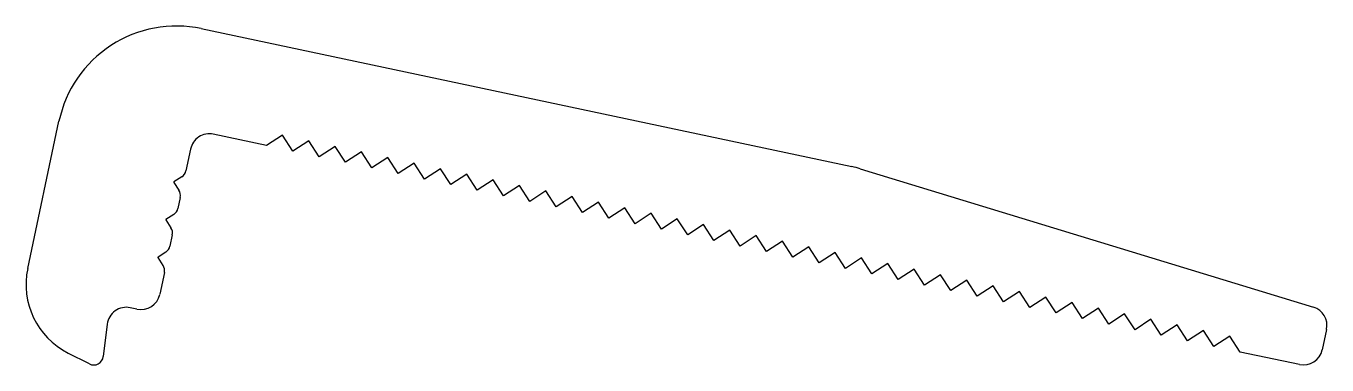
# Model space of a CAD drawing. Extents: x -5.8 to 28, y 23 to 31.8.
import ezdxf

# ---------------------------------------------------------------- set-up
doc = ezdxf.new("R2010")
doc.units = 0
doc.layers.get('0').update_dxf_attribs({"linetype": 'CONTINUOUS'})

msp = doc.modelspace()

# ---------------------------------------------------------------- linework, layer by layer
for p, q in [((-1.253, 31.754), (15.679, 28.164)), ((-5.771, 25.509), (-4.957, 29.346)), ((0.448, 28.711), (-0.941, 29.005)), ((0.863, 28.981), (0.448, 28.711)), ((1.133, 28.566), (0.863, 28.981)), ((1.548, 28.835), (1.133, 28.566)), ((1.818, 28.42), (1.548, 28.835)), ((-1.533, 28.62), (-1.653, 28.054)), ((2.233, 28.69), (1.818, 28.42)), ((2.502, 28.275), (2.233, 28.69)), ((2.917, 28.545), (2.502, 28.275)), ((3.187, 28.13), (2.917, 28.545)), ((3.602, 28.4), (3.187, 28.13)), ((3.872, 27.985), (3.602, 28.4)), ((4.287, 28.255), (3.872, 27.985)), ((4.557, 27.84), (4.287, 28.255)), ((4.972, 28.109), (4.557, 27.84)), ((5.242, 27.694), (4.972, 28.109)), ((15.89, 28.109), (27.687, 24.509)), ((-1.762, 27.896), (-1.965, 27.764)), ((5.657, 27.964), (5.242, 27.694)), ((5.926, 27.549), (5.657, 27.964)), ((6.341, 27.819), (5.926, 27.549)), ((6.611, 27.404), (6.341, 27.819)), ((-1.967, 27.753), (-1.835, 27.55)), ((7.026, 27.674), (6.611, 27.404)), ((7.296, 27.259), (7.026, 27.674)), ((7.711, 27.529), (7.296, 27.259)), ((7.981, 27.114), (7.711, 27.529)), ((-1.8, 27.362), (-1.861, 27.075)), ((8.396, 27.383), (7.981, 27.114)), ((8.665, 26.968), (8.396, 27.383)), ((9.08, 27.238), (8.665, 26.968)), ((9.35, 26.823), (9.08, 27.238)), ((9.765, 27.093), (9.35, 26.823)), ((10.035, 26.678), (9.765, 27.093)), ((-2.174, 26.775), (-2.042, 26.572)), ((-1.969, 26.918), (-2.172, 26.786)), ((10.45, 26.948), (10.035, 26.678)), ((10.72, 26.533), (10.45, 26.948)), ((11.135, 26.803), (10.72, 26.533)), ((11.404, 26.388), (11.135, 26.803)), ((11.819, 26.657), (11.404, 26.388)), ((12.089, 26.242), (11.819, 26.657)), ((12.504, 26.512), (12.089, 26.242)), ((12.774, 26.097), (12.504, 26.512)), ((-2.008, 26.384), (-2.068, 26.097)), ((13.189, 26.367), (12.774, 26.097)), ((13.459, 25.952), (13.189, 26.367)), ((13.874, 26.222), (13.459, 25.952)), ((14.144, 25.807), (13.874, 26.222)), ((14.559, 26.077), (14.144, 25.807)), ((14.828, 25.662), (14.559, 26.077)), ((-2.382, 25.797), (-2.25, 25.594)), ((-2.177, 25.94), (-2.379, 25.808)), ((15.243, 25.931), (14.828, 25.662)), ((15.513, 25.516), (15.243, 25.931)), ((15.928, 25.786), (15.513, 25.516)), ((16.198, 25.371), (15.928, 25.786)), ((-2.215, 25.406), (-2.335, 24.84)), ((16.613, 25.641), (16.198, 25.371)), ((16.883, 25.226), (16.613, 25.641)), ((17.298, 25.496), (16.883, 25.226)), ((17.567, 25.081), (17.298, 25.496)), ((17.982, 25.351), (17.567, 25.081)), ((18.252, 24.936), (17.982, 25.351)), ((18.667, 25.205), (18.252, 24.936)), ((18.937, 24.79), (18.667, 25.205)), ((19.352, 25.06), (18.937, 24.79)), ((19.622, 24.645), (19.352, 25.06)), ((20.037, 24.915), (19.622, 24.645)), ((20.307, 24.5), (20.037, 24.915)), ((20.722, 24.77), (20.307, 24.5)), ((20.991, 24.355), (20.722, 24.77)), ((-2.928, 24.454), (-3.101, 24.491)), ((21.406, 24.625), (20.991, 24.355)), ((21.676, 24.21), (21.406, 24.625)), ((22.091, 24.479), (21.676, 24.21)), ((22.361, 24.064), (22.091, 24.479)), ((-3.701, 24.062), (-3.804, 23.221)), ((22.776, 24.334), (22.361, 24.064)), ((23.046, 23.919), (22.776, 24.334)), ((23.461, 24.189), (23.046, 23.919)), ((23.73, 23.774), (23.461, 24.189)), ((24.145, 24.044), (23.73, 23.774)), ((24.415, 23.629), (24.145, 24.044)), ((24.83, 23.899), (24.415, 23.629)), ((25.1, 23.484), (24.83, 23.899)), ((25.515, 23.753), (25.1, 23.484)), ((25.785, 23.338), (25.515, 23.753)), ((28.03, 23.927), (27.918, 23.397)), ((-4.165, 23.028), (-4.722, 23.311)), ((27.325, 23.012), (25.785, 23.338))]:
    msp.add_line(p, q)
for centre, radius, start, end in [((-1.901, 28.698), 3.124, 78.0285, 168.0285), ((-1.044, 28.516), 0.5, 78.0285, 168.0285), ((15.161, 25.718), 2.5, 73.0285, 78.0285), ((-1.96, 27.757), 0.008, 123.0285, 213.0285), ((-1.898, 28.106), 0.25, 303.0285, 348.0285), ((-2.045, 27.414), 0.25, 348.0285, 33.0285), ((-2.168, 26.779), 0.008, 123.0285, 213.0285), ((-2.105, 27.127), 0.25, 303.0285, 348.0285), ((-2.252, 26.436), 0.25, 348.0285, 33.0285), ((-2.313, 26.149), 0.25, 303.0285, 348.0285), ((-2.375, 25.801), 0.008, 123.0285, 213.0285), ((-3.814, 25.094), 2, 168.0285, 243.0285), ((-2.459, 25.457), 0.25, 348.0285, 33.0285), ((-2.824, 24.943), 0.5, 258.0285, 348.0285), ((-3.204, 24.002), 0.5, 78.0293, 173.0277), ((27.541, 24.031), 0.5, 348.0285, 73.0285), ((27.429, 23.501), 0.5, 258.0285, 348.0285), ((-4.052, 23.251), 0.25, 243.0285, 353.0285)]:
    msp.add_arc(centre, radius, start, end)

doc.saveas('drawing.dxf')
